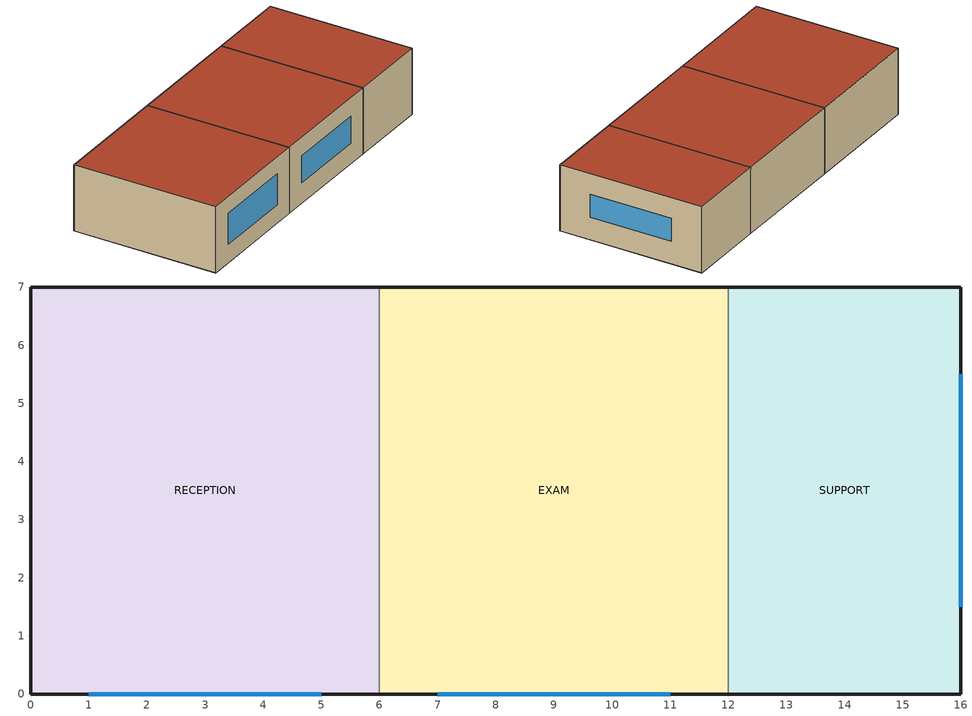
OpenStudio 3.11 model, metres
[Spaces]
RECEPTION
 floor ground: 0,0 6,0 6,7 0,7 z0
 wall outside: 6,0 0,0 0,7 6,7 z0:3.2
 wall to EXAM: 6,7 6,0 z0:3.2
 window: 1,0 5,0 z0.9:2.4
 roof outside: 0,7 6,7 6,0 0,0 z3.2
EXAM
 floor ground: 6,0 12,0 12,7 6,7 z0
 wall outside: 12,0 6,0 / 6,7 12,7 z0:3.2
 wall to SUPPORT: 12,7 12,0 z0:3.2
 window: 7,0 11,0 z1:2.3
 roof outside: 6,7 12,7 12,0 6,0 z3.2
SUPPORT
 floor ground: 12,0 16,0 16,7 12,7 z0
 wall outside: 12,7 16,7 16,0 12,0 z0:3.2
 window: 16,1.5 16,5.5 z1.1:2.2
 roof outside: 12,7 16,7 16,0 12,0 z3.2
[Building]
CLI Small Clinic
[BuildingStory]
01_CLINIC: Nominal Z Coordinate {m}=0
[ThermalZone] Use Ideal Air Loads=Yes
Name | Thermostat
RECEPTION Zone | RECEPTION Zone Thermostat
EXAM Zone | EXAM Zone Thermostat
SUPPORT Zone | SUPPORT Zone Thermostat
[Sizing:Zone] Zone Cooling Design Supply Air Temperature Input Method=SupplyAirTemperature; Zone Cooling Design Supply Air Temperature {C}=14; Zone Cooling Design Supply Air Temperature Difference {deltaC}=11.11; Zone Heating Design Supply Air Temperature Input Method=SupplyAirTemperature; Zone Heating Design Supply Air Temperature {C}=40; Zone Heating Design Supply Air Temperature Difference {deltaC}=11.11; Zone Cooling Design Supply Air Humidity Ratio {kg-H2O/kg-air}=0.0085; Zone Heating Design Supply Air Humidity Ratio {kg-H2O/kg-air}=0.008; Cooling Design Air Flow Method=DesignDay; Heating Design Air Flow Method=DesignDay; Account for Dedicated Outdoor Air System=No; Dedicated Outdoor Air System Control Strategy=NeutralSupplyAir; Dedicated Outdoor Air Low Setpoint Temperature for Design {C}=autosize; Dedicated Outdoor Air High Setpoint Temperature for Design {C}=autosize; Zone Load Sizing Method=Sensible Load Only No Latent Load; Zone Latent Cooling Design Supply Air Humidity Ratio Input Method=HumidityRatioDifference; Zone Cooling Design Supply Air Humidity Ratio Difference {kgWater/kgDryAir}=0.005; Zone Latent Heating Design Supply Air Humidity Ratio Input Method=HumidityRatioDifference; Zone Humidification Design Supply Air Humidity Ratio Difference {kgWater/kgDryAir}=0.005; Sizing Option=Coincident; Heating Coil Sizing Method=None; Maximum Heating Capacity To Cooling Load Sizing Ratio {W/W}=1
RECEPTION Zone; EXAM Zone; SUPPORT Zone
[Space] Building Story=01_CLINIC; Part of Total Floor Area=Yes
Name | Space Type | Thermal Zone
RECEPTION | TASK04 Reception Type | RECEPTION Zone
EXAM | TASK04 Exam Type | EXAM Zone
SUPPORT | TASK04 Support Type | SUPPORT Zone
[SpaceType]
TASK04 Reception Type; TASK04 Exam Type; TASK04 Support Type
[People:Definition] Number of People Calculation Method=People/Area; Fraction Radiant=0.3
Name | People per Space Floor Area {person/m2}
TASK04 Reception Type People Definition | 0.05
TASK04 Exam Type People Definition | 0.045
TASK04 Support Type People Definition | 0.01
[People] Number of People Schedule=TASK04 Occupancy; Clothing Insulation Calculation Method=ClothingInsulationSchedule; Multiplier=1
Name | People Definition | Space or SpaceType
TASK04 Reception Type People | TASK04 Reception Type People Definition | TASK04 Reception Type
TASK04 Exam Type People | TASK04 Exam Type People Definition | TASK04 Exam Type
TASK04 Support Type People | TASK04 Support Type People Definition | TASK04 Support Type
[Lights:Definition] Design Level Calculation Method=Watts/Area
Name | Watts per Space Floor Area {W/m2}
TASK04 Reception Type Lights Definition | 8.5
TASK04 Exam Type Lights Definition | 10
TASK04 Support Type Lights Definition | 5
[Lights] Schedule=TASK04 Loads; Fraction Replaceable=1
Name | Lights Definition | Space or SpaceType
TASK04 Reception Type Lights | TASK04 Reception Type Lights Definition | TASK04 Reception Type
TASK04 Exam Type Lights | TASK04 Exam Type Lights Definition | TASK04 Exam Type
TASK04 Support Type Lights | TASK04 Support Type Lights Definition | TASK04 Support Type
[ElectricEquipment:Definition] Design Level Calculation Method=Watts/Area
Name | Watts per Space Floor Area {W/m2}
TASK04 Reception Type Equipment Definition | 7
TASK04 Exam Type Equipment Definition | 11
TASK04 Support Type Equipment Definition | 3
[ElectricEquipment] Schedule=TASK04 Loads
Name | Electric Equipment Definition | Space or SpaceType
TASK04 Reception Type Equipment | TASK04 Reception Type Equipment Definition | TASK04 Reception Type
TASK04 Exam Type Equipment | TASK04 Exam Type Equipment Definition | TASK04 Exam Type
TASK04 Support Type Equipment | TASK04 Support Type Equipment Definition | TASK04 Support Type
[ThermostatSetpoint:DualSetpoint]
Name | Heating Setpoint Temperature Schedule | Cooling Setpoint Temperature Schedule
RECEPTION Zone Thermostat | RECEPTION Zone Heating Setpoint | RECEPTION Zone Cooling Setpoint
EXAM Zone Thermostat | EXAM Zone Heating Setpoint | EXAM Zone Cooling Setpoint
SUPPORT Zone Thermostat | SUPPORT Zone Heating Setpoint | SUPPORT Zone Cooling Setpoint
[Schedule:Constant]
Name | Value
TASK04 Occupancy | 0.7
TASK04 Loads | 0.82
RECEPTION Zone Heating Setpoint | 20
RECEPTION Zone Cooling Setpoint | 25
EXAM Zone Heating Setpoint | 21
EXAM Zone Cooling Setpoint | 24
SUPPORT Zone Heating Setpoint | 18
SUPPORT Zone Cooling Setpoint | 28
